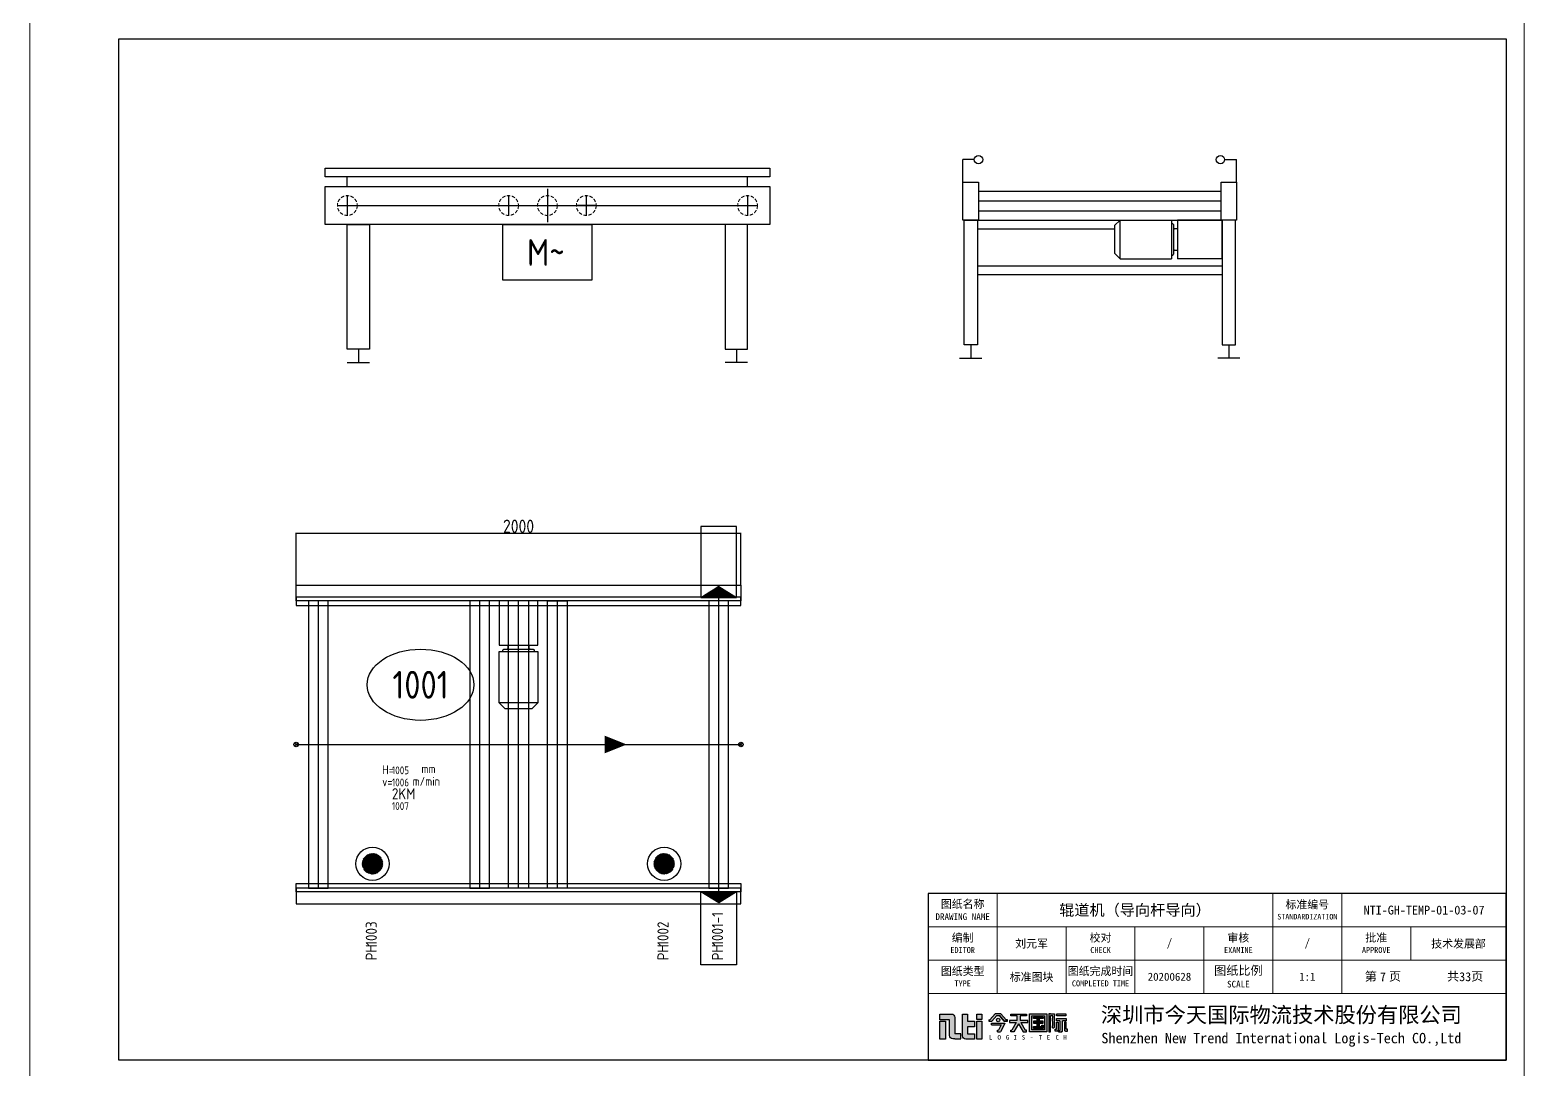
# Model space of a CAD drawing. Header units: millimetres. Extents: x 13310 to 204601, y -25828 to 2684.
# Drawn here: x 33241 to 39961, y -6780 to -2108 of the extents above; entities that cross this region are included whole.
import ezdxf
from ezdxf.enums import TextEntityAlignment as Align

# ---------------------------------------------------------------- set-up
doc = ezdxf.new("R2010")
doc.units = ezdxf.units.MM
doc.linetypes.add('DASHED', pattern=[0.75, 0.5, -0.25])
for name, color, linetype in [('NTI-功率', 6, 'Continuous'), ('NTI-电气控制', 1, 'Continuous'), ('NTI-粗实线', 7, 'Continuous'), ('NTI-编号层', 6, 'Continuous')]:
    doc.layers.add(name, color=color, linetype=linetype)
doc.layers.add('NTI-标注层', color=3, linetype='Continuous', lineweight=9)
doc.layers.add('NTI-细实线', color=7, linetype='Continuous', lineweight=9)
doc.layers.add('NTI-输送设备', color=7, linetype='Continuous', plot=False)
doc.styles.add('NTI标准图块应用文字样式', font='gbenor.shx', dxfattribs={"height": 3.5})
doc.styles.get("Standard").update_dxf_attribs({"font": 'gbenor.shx'})
doc.styles.add('标题栏', font='')
doc.styles.get('标题栏').set_extended_font_data('SimSun')
doc.dimstyles.new('ISO-25', dxfattribs={"dimtxt": 2.5, "dimasz": 2.5, "dimexe": 1.25, "dimexo": 0.625, "dimtad": 1, "dimtxsty": 'Standard', "dimcen": 2.5, "dimadec": 0, "dimazin": 0, "dimtfac": 1, "dimtmove": 0, "dimatfit": 3, "dimfxl": 1, "dimarcsym": 0})

# ---------------------------------------------------------------- blocks, each defined once
blk = doc.blocks.new('*U23')
at = {"layer": 'NTI-输送设备'}
for p, q in [((100, 320), (100, 364.5)), ((1900, 320), (1900, 364.5)), ((150, -410.5), (150, -470.5)), ((1850, -410.5), (1850, -470.5)), ((100, -470.5), (200, -470.5)), ((1900, -470.5), (1800, -470.5))]:
    blk.add_line(p, q, dxfattribs=at)
at = {"layer": 'NTI-输送设备', "color": 1, "ltscale": 20}
for p, q in [((100, 279.5), (100, 190.5)), ((825.3, 279.5), (825.3, 190.5)), ((1000, 310), (1000, 160)), ((1174.7, 279.5), (1174.7, 190.5)), ((1900, 279.5), (1900, 190.5)), ((55.5, 235), (1944.5, 235)), ((780.8, 235), (869.8, 235)), ((925, 235), (1075, 235)), ((1219.2, 235), (1130.2, 235))]:
    blk.add_line(p, q, dxfattribs=at)
at = {"layer": 'NTI-输送设备', "linetype": 'DASHED', "lineweight": 9, "ltscale": 30}
for p, q in [((55.5, 235), (55.5, 236.2)), ((1219.2, 235), (1219.2, 236.1))]:
    blk.add_line(p, q, dxfattribs=at)
at = {"layer": 'NTI-输送设备'}
for points in [[(0, 364.5), (0, 402.5), (2000, 402.5), (2000, 364.5)], [(0, 320), (2000, 320), (2000, 150), (0, 150)], [(100, 150), (200, 150), (200, -410.5), (100, -410.5)], [(800, 150), (1200, 150), (1200, -100), (800, -100)], [(1900, 150), (1800, 150), (1800, -410.5), (1900, -410.5)]]:
    blk.add_lwpolyline(points, close=True, dxfattribs=at)
at = {"layer": 'NTI-输送设备', "linetype": 'DASHED', "lineweight": 9, "ltscale": 30}
for centre in [(100, 235), (825.3, 235), (1000, 235), (1174.7, 235), (1900, 235)]:
    blk.add_circle(centre, 44.5, dxfattribs=at)
at = {"layer": 'NTI-输送设备', "color": 7, "ltscale": 4, "insert": (993.1, 24.1), "char_height": 120, "width": 1664.999, "attachment_point": 5}
blk.add_mtext('M~', dxfattribs=at)
blk = doc.blocks.new('*U26')
at = {"layer": 'NTI-输送设备'}
for p, q in [((66, 892), (15, 892)), ((15, 790.5), (15, 892)), ((1192, 892), (1246, 892)), ((1246, 790.5), (1246, 892)), ((80, 620.5), (1181, 620.5)), ((80, 580.5), (696.7, 580.5)), ((80, 415), (1181, 415)), ((80, 375), (1181, 375)), ((0, 0), (100, 0)), ((50, 60), (50, 0)), ((1261, 0), (1161, 0)), ((1211, 60), (1211, 0))]:
    blk.add_line(p, q, dxfattribs=at)
at = {"layer": 'NTI-输送设备', "color": 1}
blk.add_line((1177, 705.5), (85, 705.5), dxfattribs=at)
at = {"layer": 'NTI-输送设备', "color": 2}
for p, q in [((721.9, 620.5), (696.7, 595.3)), ((721.9, 446.5), (721.9, 620.5)), ((721.9, 620.5), (952.7, 620.5)), ((952.7, 620.5), (952.7, 446.5)), ((980.5, 620.5), (980.5, 446.5)), ((1181, 620.5), (980.5, 620.5)), ((1181, 446.5), (1181, 620.5)), ((696.7, 595.3), (696.7, 471.7)), ((958.7, 603.7), (952.7, 603.7)), ((962.3, 600.1), (962.3, 466.9)), ((980.3, 581.5), (965.9, 581.5)), ((696.7, 471.7), (721.9, 446.5)), ((965.9, 485.5), (980.3, 485.5)), ((721.9, 446.5), (952.7, 446.5)), ((952.7, 463.3), (958.7, 463.3)), ((1181, 446.5), (980.5, 446.5))]:
    blk.add_line(p, q, dxfattribs=at)
at = {"layer": 'NTI-输送设备'}
for points in [[(85, 790.5), (85, 620.5), (15, 620.5), (15, 790.5)], [(1246, 790.5), (1246, 620.5), (1176, 620.5), (1176, 790.5)], [(20, 620.5), (80, 620.5), (80, 60), (20, 60)], [(1241, 620.5), (1181, 620.5), (1181, 60), (1241, 60)]]:
    blk.add_lwpolyline(points, close=True, dxfattribs=at)
for points in [[(85, 750), (1176, 750)], [(1176, 661), (85, 661)]]:
    blk.add_lwpolyline(points, dxfattribs=at)
for centre in [(85, 892), (1173, 892)]:
    blk.add_circle(centre, 19, dxfattribs=at)
at = {"layer": 'NTI-输送设备', "color": 2}
for centre, start, end in [((958.7, 600.1), 0, 90), ((965.9, 585.1), 180, 270), ((965.9, 481.9), 90, 180), ((958.7, 466.9), 270, 0)]:
    blk.add_arc(centre, 3.6, start, end, dxfattribs=at)
blk = doc.blocks.new('图块标准图框标题栏')
h = blk.add_hatch(color=1)
h.dxf.hatch_style = 1
h.paths.add_polyline_path([(-126.08, 8.76), (-127.42, 8.76), (-127.42, 4.73), (-126.08, 4.73)])
h.paths.add_polyline_path([(-124, 9.62, 0.414214), (-124.75, 10.37), (-125.22, 10.37), (-127.41, 10.37), (-127.41, 9.11), (-125.22, 9.11), (-125.22, 5.54, 0.414214), (-124.47, 4.79), (-124, 4.79), (-122.69, 4.79), (-122.69, 5.9), (-124, 5.9)])
h.paths.add_polyline_path([(-121.17, 8.75), (-121.17, 10.37), (-122.3, 10.37), (-122.3, 5.5, 0.414214), (-121.55, 4.75), (-121.17, 4.75), (-119.6, 4.75), (-119.6, 5.89), (-121.17, 5.89), (-121.17, 7.51), (-119.6, 7.51), (-119.6, 8.75)])
h.paths.add_polyline_path([(-117.97, 8.75), (-119.09, 8.75), (-119.09, 4.75), (-117.97, 4.75)])
h.paths.add_polyline_path([(-117.97, 10.37), (-119.09, 10.37), (-119.09, 9.13), (-117.97, 9.13)])
h = blk.add_hatch(color=256)
h.dxf.hatch_style = 1
h.paths.add_polyline_path([(-113.64, 10.45), (-114.96, 10.45), (-116.14, 9.05), (-116.4, 9.05), (-116.4, 8.75), (-115.7, 8.75), (-114.6, 10.05), (-114, 10.05), (-112.9, 8.75), (-112.2, 8.75), (-112.2, 9.05), (-112.45, 9.05)])
h.paths.add_polyline_path([(-113.88, 9.05, 1), (-114.66, 9.05, 1)])
h.paths.add_polyline_path([(-112.8, 8.25), (-112.8, 8.35), (-115.8, 8.35), (-115.8, 7.95), (-113.6, 7.95), (-114.2, 6.75), (-114.4, 6.75), (-114.4, 6.35), (-113.75, 6.35)])
h.paths.add_polyline_path([(-107.63, 8.95), (-109.33, 8.95), (-109.33, 9.95), (-107.93, 9.95), (-107.93, 10.35), (-111.43, 10.35), (-111.43, 9.95), (-110.03, 9.95), (-110.03, 8.95), (-111.73, 8.95), (-111.73, 8.45), (-110.19, 8.45), (-111.19, 6.75), (-111.43, 6.75), (-111.43, 6.35), (-110.73, 6.35), (-109.68, 8.14), (-108.63, 6.35), (-107.93, 6.35), (-107.93, 6.75), (-108.16, 6.75), (-109.16, 8.45), (-107.63, 8.45)])
h.paths.add_polyline_path([(-103.33, 10.45), (-107.23, 10.45), (-107.23, 6.35), (-103.33, 6.35)])
h.paths.add_polyline_path([(-106.73, 9.95), (-103.83, 9.95), (-103.83, 6.85), (-106.73, 6.85)], flags=16)
h.paths.add_polyline_path([(-106.33, 8.75), (-105.53, 8.75), (-105.53, 9.35), (-106.33, 9.35), (-106.33, 9.65), (-104.13, 9.65), (-104.13, 9.35), (-105.03, 9.35), (-105.03, 8.75), (-104.13, 8.75), (-104.13, 8.35), (-105.03, 8.35), (-105.03, 7.55), (-104.43, 7.55), (-104.43, 7.85), (-104.13, 7.85), (-104.13, 7.55), (-104.13, 7.15), (-106.33, 7.15), (-106.33, 7.55), (-105.53, 7.55), (-105.53, 8.35), (-106.33, 8.35)], flags=0)
h.paths.add_polyline_path([(-101.57, 8.95), (-101.67, 9.05), (-101.67, 9.15), (-101.57, 9.25), (-101.57, 9.95), (-101.57, 10.45), (-102.47, 10.45), (-102.87, 10.45), (-102.87, 6.35), (-102.47, 6.35), (-102.47, 9.95), (-101.97, 9.95), (-101.97, 9.45), (-102.07, 9.45), (-102.07, 8.75), (-101.97, 8.65), (-101.97, 7.85), (-102.07, 7.75), (-102.07, 7.25), (-101.97, 7.25), (-101.82, 7.25, 0.414214), (-101.57, 7.5)])
h.paths.add_polyline_path([(-98.97, 9.35), (-101.17, 9.35), (-101.17, 8.85), (-100.37, 8.85), (-100.37, 6.65), (-100.67, 6.65), (-100.67, 6.35), (-100.37, 6.35), (-100.07, 6.35), (-100.02, 6.35, 0.414214), (-99.77, 6.6), (-99.77, 8.85), (-98.97, 8.85)])
h.paths.add_polyline_path([(-99.07, 10.45), (-101.07, 10.45), (-101.07, 9.95), (-99.07, 9.95)])
h.paths.add_polyline_path([(-100.77, 8.55), (-101.17, 8.55), (-101.17, 6.95), (-101.47, 6.95), (-101.47, 6.55), (-101.17, 6.55), (-101.02, 6.55, 0.414214), (-100.77, 6.8)])
h.paths.add_polyline_path([(-98.97, 8.55), (-99.37, 8.55), (-99.37, 6.8, 0.414214), (-99.12, 6.55), (-98.97, 6.55), (-98.67, 6.55), (-98.67, 6.95), (-98.97, 6.95)])
h = blk.add_hatch(color=256)
h.dxf.hatch_style = 1
h.paths.add_polyline_path([(-105.03, 8.75), (-105.03, 9.35), (-104.13, 9.35), (-104.13, 9.65), (-106.33, 9.65), (-106.33, 9.35), (-105.53, 9.35), (-105.53, 8.75), (-106.33, 8.75), (-106.33, 8.35), (-105.53, 8.35), (-105.53, 7.55), (-106.33, 7.55), (-106.33, 7.15), (-104.13, 7.15), (-104.13, 7.55), (-104.13, 7.85), (-104.43, 7.85), (-104.43, 7.55), (-105.03, 7.55), (-105.03, 8.35), (-104.13, 8.35), (-104.13, 8.75)])
for p, q in [((-116.14, 9.05), (-114.96, 10.45)), ((-113.64, 10.45), (-114.96, 10.45)), ((-112.45, 9.05), (-113.64, 10.45)), ((-116.4, 9.05), (-116.4, 8.75)), ((-116.4, 9.05), (-116.14, 9.05)), ((-116.4, 8.75), (-115.7, 8.75)), ((-115.8, 7.95), (-113.6, 7.95)), ((-115.7, 8.75), (-114.6, 10.05)), ((-114.6, 10.05), (-114, 10.05)), ((-114.6, 10.05), (-114, 10.05)), ((-114.4, 6.35), (-114.4, 6.75)), ((-114.4, 6.75), (-114.2, 6.75)), ((-113.6, 7.95), (-114.2, 6.75)), ((-114, 10.05), (-112.9, 8.75)), ((-112.9, 8.75), (-114, 10.05)), ((-112.8, 8.25), (-113.75, 6.35)), ((-112.9, 8.75), (-112.2, 8.75)), ((-112.2, 8.75), (-112.9, 8.75)), ((-112.2, 9.05), (-112.45, 9.05)), ((-112.2, 8.75), (-112.2, 9.05)), ((-111.43, 6.75), (-111.19, 6.75)), ((-111.43, 6.35), (-111.43, 6.75)), ((-110.19, 8.45), (-111.19, 6.75)), ((-109.68, 8.14), (-110.73, 6.35)), ((-109.68, 8.14), (-108.63, 6.35)), ((-109.16, 8.45), (-108.16, 6.75)), ((-107.93, 6.75), (-108.16, 6.75)), ((-107.93, 6.35), (-107.93, 6.75)), ((-102.07, 7.25), (-101.97, 7.25)), ((-101.57, 9.25), (-101.67, 9.15)), ((-101.67, 9.15), (-101.67, 9.05)), ((-101.57, 8.95), (-101.67, 9.05)), ((-110.73, 6.35), (-111.43, 6.35)), ((-108.63, 6.35), (-107.93, 6.35))]:
    blk.add_line(p, q)
at = {"color": 7, "linetype": 'Continuous'}
for p, q in [((-115.8, 7.95), (-115.8, 8.35)), ((-115.8, 8.35), (-112.8, 8.35)), ((-112.8, 8.35), (-112.8, 8.25)), ((-99.77, 6.6), (-99.77, 8.65))]:
    blk.add_line(p, q, dxfattribs=at)
at = {"color": 1}
for points in [[(-125.22, 9.11), (-127.41, 9.11), (-127.41, 10.37), (-125.22, 10.37)], [(-121.17, 8.75), (-119.6, 8.75), (-119.6, 7.51), (-121.17, 7.51)], [(-121.17, 7.51), (-121.17, 5.89)], [(-124, 4.79), (-122.69, 4.79), (-122.69, 5.9), (-124, 5.9)], [(-121.17, 5.89), (-119.6, 5.89), (-119.6, 4.75), (-121.17, 4.75)]]:
    blk.add_lwpolyline(points, dxfattribs=at)
for points in [[(-125.22, 10.37), (-124.75, 10.37, -0.414214), (-124, 9.62), (-124, 5.9)], [(-121.17, 4.75), (-121.55, 4.75, -0.414214), (-122.3, 5.5), (-122.3, 10.37), (-121.17, 10.37), (-121.17, 8.75)], [(-124, 4.79), (-124.47, 4.79, -0.414214), (-125.22, 5.54), (-125.22, 9.11)]]:
    blk.add_lwpolyline(points, format="xyb", dxfattribs=at)
for points in [[(-119.09, 10.37), (-117.97, 10.37), (-117.97, 9.13), (-119.09, 9.13)], [(-127.42, 8.76), (-126.08, 8.76), (-126.08, 4.73), (-127.42, 4.73)], [(-119.09, 8.75), (-117.97, 8.75), (-117.97, 4.75), (-119.09, 4.75)]]:
    blk.add_lwpolyline(points, close=True, dxfattribs=at)
for points in [[(-110.03, 9.95), (-111.43, 9.95), (-111.43, 10.35), (-107.93, 10.35), (-107.93, 9.95), (-109.33, 9.95)], [(-102.47, 10.45), (-102.87, 10.45), (-102.87, 6.35), (-102.47, 6.35), (-102.47, 9.95)], [(-102.47, 10.45), (-101.57, 10.45), (-101.57, 9.95)], [(-110.03, 8.95), (-111.73, 8.95), (-111.73, 8.45), (-110.19, 8.45)], [(-110.03, 8.95), (-110.03, 9.95)], [(-109.33, 9.95), (-109.33, 8.95)], [(-109.16, 8.45), (-107.63, 8.45), (-107.63, 8.95), (-109.33, 8.95)], [(-105.53, 9.35), (-106.33, 9.35), (-106.33, 9.65), (-104.13, 9.65), (-104.13, 9.35), (-105.03, 9.35)], [(-105.53, 8.75), (-106.33, 8.75), (-106.33, 8.35), (-105.53, 8.35)], [(-104.13, 7.55), (-104.13, 7.15), (-106.33, 7.15), (-106.33, 7.55), (-105.53, 7.55)], [(-105.53, 8.75), (-105.53, 9.35)], [(-105.53, 7.55), (-105.53, 8.35)], [(-105.03, 9.35), (-105.03, 8.75)], [(-105.03, 8.35), (-104.13, 8.35), (-104.13, 8.75), (-105.03, 8.75)], [(-105.03, 8.35), (-105.03, 7.55)], [(-105.03, 7.55), (-104.43, 7.55)], [(-104.43, 7.55), (-104.43, 7.85), (-104.13, 7.85), (-104.13, 7.55)], [(-101.97, 9.95), (-102.47, 9.95)], [(-101.57, 9.25), (-101.57, 9.95)], [(-101.17, 6.55), (-101.47, 6.55), (-101.47, 6.95), (-101.17, 6.95)], [(-100.37, 8.85), (-101.17, 8.85), (-101.17, 9.35), (-98.97, 9.35), (-98.97, 8.85), (-99.77, 8.85)], [(-100.37, 8.85), (-100.37, 6.65)], [(-98.97, 6.55), (-98.67, 6.55), (-98.67, 6.95), (-98.97, 6.95)], [(-100.37, 6.35), (-100.67, 6.35), (-100.67, 6.65), (-100.37, 6.65)]]:
    blk.add_lwpolyline(points)
for points in [[(-107.23, 10.45), (-103.33, 10.45), (-103.33, 6.35), (-107.23, 6.35)], [(-101.07, 10.45), (-99.07, 10.45), (-99.07, 9.95), (-101.07, 9.95)], [(-106.73, 9.95), (-103.83, 9.95), (-103.83, 6.85), (-106.73, 6.85)]]:
    blk.add_lwpolyline(points, close=True)
at = {"color": 7, "linetype": 'Continuous'}
for points in [[(-104.13, 9.55), (-104.13, 9.65), (-106.33, 9.65)], [(-102.07, 7.25), (-102.07, 7.75), (-101.97, 7.85), (-101.97, 8.65), (-102.07, 8.75), (-102.07, 9.45), (-101.97, 9.45), (-101.97, 9.95)], [(-114.4, 6.35), (-113.75, 6.35)], [(-100.67, 6.35), (-100.67, 6.55)], [(-100.67, 6.35), (-100.07, 6.35)], [(-100.02, 6.35), (-100.07, 6.35)]]:
    blk.add_lwpolyline(points, dxfattribs=at)
for points in [[(-101.97, 7.25), (-101.82, 7.25, 0.414214), (-101.57, 7.5), (-101.57, 8.95)], [(-101.17, 6.95), (-101.17, 8.55), (-100.77, 8.55), (-100.77, 6.8, -0.414214), (-101.02, 6.55), (-101.17, 6.55)], [(-100.37, 6.35), (-100.02, 6.35, 0.414214), (-99.77, 6.6), (-99.77, 8.85)], [(-98.97, 6.95), (-98.97, 8.55), (-99.37, 8.55), (-99.37, 6.8, 0.414214), (-99.12, 6.55), (-98.97, 6.55)]]:
    blk.add_lwpolyline(points, format="xyb")
blk.add_circle((-114.27, 9.05), 0.388, dxfattribs=at)
at = {"layer": 'NTI-粗实线'}
blk.add_lwpolyline([(-130, 0), (0, 0), (0, 37.5), (-130, 37.5)], close=True, dxfattribs=at)
at = {"layer": 'NTI-细实线'}
for p, q in [((-114.5, 37.5), (-114.5, 15)), ((-52.5, 22.5), (-52.5, 37.5)), ((-37, 22.5), (-37, 37.5)), ((0, 30), (-130, 30)), ((-99, 30), (-99, 15)), ((-83.5, 30), (-83.5, 15)), ((-68, 30), (-68, 15)), ((-21.5, 30), (-21.5, 22.5)), ((0, 22.5), (-130, 22.5)), ((-52.5, 22.5), (-52.5, 15)), ((-37, 22.5), (-37, 15)), ((0, 15), (-130, 15))]:
    blk.add_line(p, q, dxfattribs=at)
at = {"style": '标题栏'}
blk.add_attdef('图纸名称', text='', height=2.5, dxfattribs=at).set_placement((-83.5, 33.75), align=Align.MIDDLE_CENTER)
for tag, height, p in [('标准编号', 2, (-18.5, 33.75)), ('编制人员', 1.8, (-106.75, 26.25)), ('校对人员', 1.8, (-75.75, 26.25)), ('审核人员', 1.8, (-44.75, 26.25)), ('批准', 1.8, (-10.75, 26.25)), ('图纸类型', 1.8, (-106.75, 18.75)), ('图纸完成时间', 1.8, (-75.75, 18.75)), ('图纸比例', 1.8, (-44.75, 18.75)), ('N', 2, (-27.75, 18.75)), ('N', 2, (-9.25, 18.75))]:
    blk.add_attdef(tag, text='', height=height, dxfattribs=at).set_placement(p, align=Align.MIDDLE)
at = {"layer": 'NTI-细实线', "color": 7, "style": '标题栏'}
for s, p in [('L', (-116.36, 4.64)), ('O', (-114.42, 4.64)), ('G', (-112.54, 4.64)), ('I', (-110.82, 4.64)), ('S', (-108.97, 4.64)), ('-', (-107.13, 4.64)), ('T', (-105.13, 4.64)), ('E', (-103.36, 4.64)), ('C', (-101.38, 4.64)), ('H', (-99.62, 4.64))]:
    blk.add_text(s, height=1, dxfattribs=at).set_placement(p)
at = {"layer": 'NTI-细实线', "attachment_point": 5, "style": '标题栏'}
for s, insert, char_height, width in [('图纸名称\\P{\\H0.83333x;DRAWING NAME}', (-122.25, 33.75), 1.8, 15.1979), ('标准编号\\P{\\H0.7x;STANDARDIZATION}', (-44.75, 33.75), 1.8, 15.1979), ('编制\\P{\\H0.75x;EDITOR}', (-122.25, 26.25), 1.8, 14.4665), ('校对\\P{\\H0.75x;CHECK}', (-91.25, 26.25), 1.8, 14.4665), ('审核\\P{\\H0.75x;EXAMINE}', (-60.25, 26.25), 1.8, 14.4665), ('批准\\P{\\H0.75x;APPROVE}', (-29.25, 26.25), 1.8, 14.4665), ('图纸类型\\P{\\H0.75x;TYPE}', (-122.25, 18.75), 1.8, 14.4665), ('图纸完成时间\\P{\\H0.75x;COMPLETED TIME}', (-91.25, 18.75), 1.8, 17.2878), ('图纸比例\\P{\\H0.75x;SCALE}', (-60.25, 18.75), 2, 14.4665), ('第  页', (-27.75, 18.75), 2, 24.25), ('共  页', (-9.25, 18.75), 2, 24.25), ('深圳市今天国际物流技术股份有限公司\\P{\\H0.66667x;Shenzhen New Trend International Logis-Tech CO.,Ltd}', (-50.58, 7.5), 3.5, 116.0664)]:
    blk.add_mtext(s, dxfattribs=dict(at, insert=insert, char_height=char_height, width=width))
blk = doc.blocks.new('开关1')
at = {"layer": 'NTI-电气控制'}
h = blk.add_hatch(dxfattribs=at)
h.set_pattern_fill('ANSI31', color=256, scale=2, angle=360, style=0)
h.set_pattern_definition([(45, (-31364.18172, -13848.8874), (-0.1767766953, 0.1767766953), [])])
h.paths.add_polyline_path([(0, -270), (80, -320), (-80, -320)])
h = blk.add_hatch(dxfattribs=at)
h.set_pattern_fill('ANSI31', color=256, scale=4, angle=360, style=0)
h.set_pattern_definition([(45, (-31364.1817, -13848.8874), (-0.3535533906, 0.3535533906), [])])
h.paths.add_polyline_path([(0, -270), (80, -320), (-80, -320)])
h = blk.add_hatch(dxfattribs=at)
h.set_pattern_fill('ANSI31', color=256, scale=12, angle=360, style=0)
h.set_pattern_definition([(45, (-31364.1817, -13848.8874), (-1.06066017, 1.06066017), [])])
h.paths.add_polyline_path([(0, -270), (80, -320), (-80, -320)])
for color in [256, 1]:
    blk.add_hatch(color=color, dxfattribs=at).paths.add_polyline_path([(0, -270), (80, -320), (-80, -320)])
at = {"layer": 'NTI-电气控制', "color": 7}
for p, q in [((-80, 0), (-80, -320)), ((80, 0), (-80, 0)), ((80, -320), (80, 0)), ((-80, -320), (0, -270)), ((-80, -320), (80, -320)), ((0, -270), (80, -320))]:
    blk.add_line(p, q, dxfattribs=at)
blk = doc.blocks.new('开关3')
at = {"layer": 'NTI-电气控制'}
h = blk.add_hatch(dxfattribs=at)
h.set_pattern_fill('ANSI37', color=1, scale=2.4, angle=-90, style=0)
h.set_pattern_definition([(315, (-108851.0843, 64486.6747), (2.69407684, 2.69407684), []), (45, (-108851.0843, 64486.6747), (-2.69407684, 2.69407684), [])])
h.paths.add_polyline_path([(0, 46.6, 1), (0, -46.6, 1)])
at = {"layer": 'NTI-电气控制', "color": 5}
blk.add_circle((0, 0), 74.7, dxfattribs=at)
blk = doc.blocks.new('电机')
at = {"layer": 'NTI-输送设备', "color": 2}
blk.add_lwpolyline([(87, -200.5), (87, 0), (-87, 0), (-87, -200.5)], close=True, dxfattribs=at)
for points in [[(-48, -200.74), (-48, -215.14, -0.4142136), (-51.6, -218.74)], [(51.6, -218.74, -0.4142136), (48, -215.14), (48, -200.74)], [(-70.2, -228.34), (-70.2, -222.34, -0.4142136), (-66.6, -218.74), (66.6, -218.74, -0.4142136), (70.2, -222.34), (70.2, -228.34)]]:
    blk.add_lwpolyline(points, format="xyb", dxfattribs=at)
blk.add_lwpolyline([(-87, -459.1), (-61.8, -484.3), (61.8, -484.3), (87, -459.1), (-87, -459.1), (-87, -228.34), (87, -228.34), (87, -459.1)], dxfattribs=at)
blk = doc.blocks.new('开关2')
at = {"layer": 'NTI-电气控制'}
h = blk.add_hatch(dxfattribs=at)
h.set_pattern_fill('ANSI31', color=256, scale=2, angle=270, style=0)
h.set_pattern_definition([(315, (1540.01195, 80), (0.176776695, 0.176776695), [])])
h.paths.add_polyline_path([(270, 0), (320, -80), (320, 80)])
h = blk.add_hatch(dxfattribs=at)
h.set_pattern_fill('ANSI31', color=256, scale=4, angle=270, style=0)
h.set_pattern_definition([(315, (1540.01195, 80), (0.3535534, 0.3535534), [])])
h.paths.add_polyline_path([(270, 0), (320, -80), (320, 80)])
h = blk.add_hatch(dxfattribs=at)
h.set_pattern_fill('ANSI31', color=256, scale=12, angle=270, style=0)
h.set_pattern_definition([(315, (1540.012, 80), (1.0606602, 1.0606602), [])])
h.paths.add_polyline_path([(270, 0), (320, -80), (320, 80)])
for color in [256, 1]:
    blk.add_hatch(color=color, dxfattribs=at).paths.add_polyline_path([(270, 0), (320, -80), (320, 80)])
at = {"layer": 'NTI-电气控制', "color": 7}
for p, q in [((-10, 80), (320, 80)), ((-10, -80), (-10, 80)), ((320, 80), (270, 0)), ((320, 80), (320, -80)), ((270, 0), (320, -80)), ((320, -80), (-10, -80))]:
    blk.add_line(p, q, dxfattribs=at)
blk = doc.blocks.new('*D394')
at = {"layer": 'Defpoints', "color": 0, "lineweight": -3, "transparency": 16777216}
for p in [(2000, 950.3), (0, 716.5), (2000, 716.5)]:
    blk.add_point(p, dxfattribs=at)
at = {"layer": 'NTI-标注层', "color": 0, "lineweight": -2, "transparency": 16777216}
for p, q in [((0, 717.1), (0, 951.6)), ((2.5, 950.3), (1997.5, 950.3)), ((2000, 717.1), (2000, 951.6))]:
    blk.add_line(p, q, dxfattribs=at)
at = {"layer": 'NTI-标注层', "color": 0, "lineweight": -3, "transparency": 16777216}
for points in [[(2.5, 950.7), (2.5, 949.9), (0, 950.3)], [(1997.5, 950.7), (1997.5, 949.9), (2000, 950.3)]]:
    blk.add_solid(points, dxfattribs=at)
at = {"layer": 'NTI-标注层', "color": 0, "transparency": 16777216, "insert": (1000, 980.9), "char_height": 60, "attachment_point": 5}
blk.add_mtext('2000', dxfattribs=at)
blk = doc.blocks.new('NTI-物流方向示意')
at = {"layer": 'NTI-标注层'}
blk.add_lwpolyline([(0, 0, 0, 80, 0), (-100, 0, 50, 50, 0)], format="xyseb", dxfattribs=at)
blk = doc.blocks.new('*U393')
at = {"layer": 'NTI-电气控制', "color": 1}
blk.add_line((1900, -660.5), (1900, 660.5), dxfattribs=at)
at = {"layer": 'NTI-编号层'}
blk.add_ellipse((559.146, 268.541), major_axis=(240, 0), ratio=0.66666667, dxfattribs=at)
at = {"layer": 'NTI-输送设备'}
for p, q in [((0, 646.5), (0, 716.5)), ((0, 716.5), (2000, 716.5)), ((2000, 716.5), (2000, 646.5)), ((2000, 646.5), (0, 646.5)), ((2000, -646.5), (0, -646.5)), ((0, -646.5), (0, -716.5)), ((2000, -716.5), (2000, -646.5)), ((0, -716.5), (2000, -716.5))]:
    blk.add_line(p, q, dxfattribs=at)
at = {"layer": 'NTI-输送设备', "color": 1}
for p, q in [((100, -646.5), (100, 646.5)), ((825.3, -646.5), (825.3, 646.5)), ((1000, -646.5), (1000, 646.5)), ((1174.7, -646.5), (1174.7, 646.5)), ((1900, -646.5), (1900, 646.5)), ((0, 0), (2000, 0))]:
    blk.add_line(p, q, dxfattribs=at)
at = {"layer": 'NTI-输送设备', "color": 5}
for p, q in [((-7.071, 7.071), (7.071, -7.071)), ((-7.071, -7.071), (7.071, 7.071)), ((1992.929, 7.071), (2007.071, -7.071)), ((1992.929, -7.071), (2007.071, 7.071))]:
    blk.add_line(p, q, dxfattribs=at)
at = {"layer": 'NTI-输送设备'}
for points in [[(2000, 624.5), (2000, 662.5), (0, 662.5), (0, 624.5)], [(55.5, 646.5), (55.5, -646.5), (144.5, -646.5), (144.5, 646.5)], [(780.8, 646.5), (780.8, -646.5), (869.8, -646.5), (869.8, 646.5)], [(1219.2, 646.5), (1219.2, -646.5), (1130.2, -646.5), (1130.2, 646.5)], [(1855.5, 646.5), (1855.5, -646.5), (1944.5, -646.5), (1944.5, 646.5)], [(2000, -624.5), (2000, -662.5), (0, -662.5), (0, -624.5)]]:
    blk.add_lwpolyline(points, close=True, dxfattribs=at)
for points in [[(955.5, -646.5), (955.5, 646.5)], [(1044.5, 646.5), (1044.5, -646.5)]]:
    blk.add_lwpolyline(points, dxfattribs=at)
at = {"layer": 'NTI-输送设备', "color": 5}
for centre in [(0, 0), (2000, 0)]:
    blk.add_circle(centre, 10, dxfattribs=at)
blk.add_blockref('NTI-物流方向示意', (1486.588, 0))
blk.add_blockref('NTI-物流方向示意', (1486.588, 0))
at = {"layer": 'NTI-电气控制'}
for name, p in [('开关1', (1900, 980.5)), ('开关3', (343.167, -536.082)), ('开关3', (1654.955, -536.082))]:
    blk.add_blockref(name, p, dxfattribs=at)
at = {"layer": 'NTI-电气控制', "rotation": 90}
blk.add_blockref('开关2', (1900, -980.5), dxfattribs=at)
at = {"layer": 'NTI-输送设备'}
blk.add_blockref('电机', (1000, 646.5), dxfattribs=at)
at = {"layer": 'NTI-功率', "style": 'NTI标准图块应用文字样式'}
blk.add_attdef('005电机功率(KW)', (430.349, -294.373), '', height=35, dxfattribs=at)
at = {"layer": 'NTI-标注层', "char_height": 40, "attachment_point": 1, "style": 'NTI标准图块应用文字样式'}
for s, width, insert in [('H=', 125.71863, (386.349, -93.696)), ('mm', 125.71863, (562.94, -89.128)), ('v=', 125.71863, (386.794, -148.098)), ('m/min', 121.43291, (523.291, -145.548))]:
    blk.add_mtext_dynamic_manual_height_columns(s, width=width, gutter_width=200, heights=[0], dxfattribs=dict(at, insert=insert))
at = {"layer": 'NTI-标注层', "style": 'NTI标准图块应用文字样式'}
for tag, p in [('003输送高度(mm)', (430.349, -133.696)), ('004输送速度(m/min)', (430.349, -188.098))]:
    blk.add_attdef(tag, p, '', height=35, dxfattribs=at)
for tag, p, flags in [('005额定载荷(kg)', (430.349, -349.79), 1), ('011备注', (430.349, -405.207), 1), ('012设计单位', (430.349, -452.887), 3)]:
    blk.add_attdef(tag, p, '', height=35, dxfattribs=dict(at, flags=flags))
at = {"layer": 'NTI-电气控制', "color": 1, "char_height": 50, "attachment_point": 1, "rotation": 90, "style": 'NTI标准图块应用文字样式'}
for insert in [(312.773, -970.5), (1624.561, -970.5), (1869.606, -970.5)]:
    blk.add_mtext_dynamic_manual_height_columns('PH     ', width=378.69323, gutter_width=17.5, heights=[0], dxfattribs=dict(at, insert=insert))
at = {"layer": 'NTI-电气控制', "style": 'NTI标准图块应用文字样式'}
blk.add_attdef('007控制方式', (430.349, -246.697), '', height=50, dxfattribs=at)
for tag, p in [('3#光电编号', (362.773, -904.863)), ('2#光电编号', (1674.561, -904.863)), ('1#光电编号', (1919.606, -904.863))]:
    blk.add_attdef(tag, p, '', height=50, rotation=90, dxfattribs=at)
at = {"layer": 'NTI-编号层', "style": 'NTI标准图块应用文字样式'}
blk.add_attdef('000设备编号', text='', height=125, dxfattribs=at).set_placement((559.146, 268.541), align=Align.MIDDLE)
at = {"layer": 'NTI-标注层'}
dim = blk.add_linear_dim(base=(2000, 950.312), p1=(0, 716.5), p2=(2000, 716.5), dimstyle='ISO-25', override={"dimtxt": 60, "dimfxl": 2.5}, dxfattribs=at)
dim.commit()
dim.dimension.update_dxf_attribs({"geometry": '*D394', "text_midpoint": (1000, 980.937)})

msp = doc.modelspace()

# ---------------------------------------------------------------- linework, layer by layer
at = {"layer": 'NTI-粗实线'}
msp.add_lwpolyline([(33641.4, -6740.4), (33641.4, -2148.4), (39881.4, -2148.4), (39881.4, -6740.4)], close=True, dxfattribs=at)
at = {"layer": 'NTI-细实线'}
msp.add_lwpolyline([(33241.4, -6820.4), (33241.4, -2068.4), (39961.4, -2068.4), (39961.4, -6820.4)], close=True, dxfattribs=at)

# ---------------------------------------------------------------- block references
for name, p in [('*U26', (37422.6, -3583.8)), ('*U23', (34569, -3133))]:
    msp.add_blockref(name, p)
msp.add_blockref('*U393', (34439.1, -5321)).add_auto_attribs({'000设备编号': '1001', '003输送高度(mm)': '1005', '004输送速度(m/min)': '1006', '005电机功率(KW)': '1007', '1#光电编号': '1001-1', '2#光电编号': '1002', '3#光电编号': '1003', '007控制方式': '2KM'})
ref = msp.add_blockref('图块标准图框标题栏', (39881.4, -6740.4), dxfattribs=dict(xscale=20, yscale=20, zscale=20))
ref.add_attrib('图纸名称', '辊道机（导向杆导向）', dxfattribs={"height": 50, "style": '标题栏'}).set_placement((38211.4, -6065.4), align=Align.MIDDLE_CENTER)
ref.add_attrib('标准编号', 'NTI-GH-TEMP-01-03-07', dxfattribs={"height": 40, "style": '标题栏'}).set_placement((39511.4, -6065.4), align=Align.MIDDLE)
ref.add_attrib('图纸类型', '标准图块', dxfattribs={"height": 36, "style": '标题栏'}).set_placement((37746.4, -6365.4), align=Align.MIDDLE)
ref.add_attrib('图纸比例', '1:1', dxfattribs={"height": 36, "style": '标题栏'}).set_placement((38986.4, -6365.4), align=Align.MIDDLE)
ref.add_attrib('图纸完成时间', '20200628', dxfattribs={"height": 36, "style": '标题栏'}).set_placement((38366.4, -6365.4), align=Align.MIDDLE)
ref.add_attrib('编制人员', '刘元军', dxfattribs={"height": 36, "style": '标题栏'}).set_placement((37746.4, -6215.4), align=Align.MIDDLE)
ref.add_attrib('校对人员', '/', dxfattribs={"height": 36, "style": '标题栏'}).set_placement((38366.4, -6215.4), align=Align.MIDDLE)
ref.add_attrib('审核人员', '/', dxfattribs={"height": 36, "style": '标题栏'}).set_placement((38986.4, -6215.4), align=Align.MIDDLE)
ref.add_attrib('批准', '技术发展部', dxfattribs={"height": 36, "style": '标题栏'}).set_placement((39666.4, -6215.4), align=Align.MIDDLE)
ref.add_attrib('N', '33', dxfattribs={"height": 40, "style": '标题栏'}).set_placement((39696.4, -6365.4), align=Align.MIDDLE)
ref.add_attrib('N', '7', dxfattribs={"height": 40, "style": '标题栏'}).set_placement((39326.4, -6365.4), align=Align.MIDDLE)

doc.saveas('drawing.dxf')
